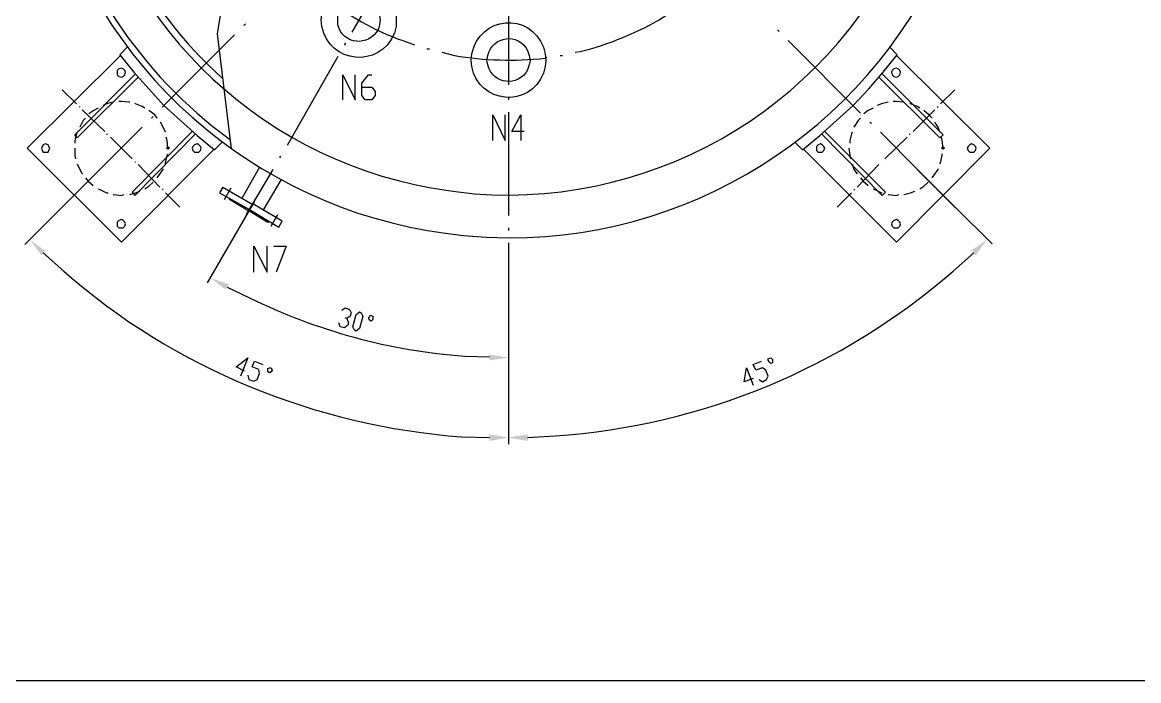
# Model space of a CAD drawing. Header units: millimetres. Extents: x -2210 to 6171, y -6737 to 5572.
# Drawn here: x -856 to 1753, y -6733 to -5194 of the extents above; entities that cross this region are included whole.
import ezdxf

# ---------------------------------------------------------------- set-up
doc = ezdxf.new("R2010")
doc.units = ezdxf.units.MM
doc.layers.add('1', color=7, linetype='Continuous')

msp = doc.modelspace()

# ---------------------------------------------------------------- hatches: boundary and pattern name
h = msp.add_hatch(color=0)
h.dxf.hatch_style = 2
h.paths.add_polyline_path([(-515.6, -5492.1), (-519.5, -5490.1), (-519.5, -5486.2), (-515.6, -5484.3), (-511.7, -5486.2), (-511.7, -5490.1)])
h = msp.add_hatch(color=0)
h.dxf.hatch_style = 2
h.paths.add_polyline_path([(1295.7, -5492.1), (1291.8, -5490.1), (1291.8, -5486.2), (1295.7, -5484.3), (1299.6, -5486.2), (1299.6, -5490.1)])
h = msp.add_hatch(color=0)
h.dxf.hatch_style = 2
h.paths.add_polyline_path([(-811.3, -5739.2), (-801.6, -5729.4), (-838.5, -5702.2)])
h = msp.add_hatch(color=0)
h.dxf.hatch_style = 2
h.paths.add_polyline_path([(1361.9, -5727.5), (1371.6, -5739.2), (1398.8, -5702.2)])
h = msp.add_hatch(color=0)
h.dxf.hatch_style = 2
h.paths.add_polyline_path([(-381.3, -5818.9), (-373.6, -5807.2), (-416.4, -5791.7)])
h = msp.add_hatch(color=0)
h.dxf.hatch_style = 2
h.paths.add_polyline_path([(235.4, -5970.7), (235.4, -5984.3), (280.1, -5978.5)])
h = msp.add_hatch(color=0)
h.dxf.hatch_style = 2
h.paths.add_polyline_path([(235.4, -6157.4), (235.4, -6173), (280.1, -6165.2)])
h = msp.add_hatch(color=0)
h.dxf.hatch_style = 2
h.paths.add_polyline_path([(324.9, -6173), (324.9, -6157.4), (280.1, -6165.2)])

# ---------------------------------------------------------------- linework, layer by layer
at = {"layer": '1', "color": 0, "lineweight": 25}
for points in [[(35, -5009.6), (-85.6, -5217.8)], [(-373.6, -5054.3), (-400.8, -5221.6)], [(280.1, -5101), (280.1, -5340.3)], [(-334.6, -5198.3), (-338.5, -5202.2)], [(908.6, -5211.9), (912.4, -5215.8)], [(-359.9, -5223.6), (-529.2, -5392.8)], [(-400.8, -5221.6), (-367.7, -5490.1)], [(-101.2, -5243), (-103.1, -5248.9)], [(933.8, -5237.2), (1103.1, -5406.5)], [(-610.9, -5252.8), (-628.4, -5270.3)], [(89.5, -5256.7), (95.3, -5256.7)], [(1171.2, -5252.8), (1188.7, -5270.3)], [(-624.5, -5708), (-844.4, -5488.2), (-626.5, -5272.2)], [(-628.4, -5270.3), (-595.3, -5311.1), (-560.3, -5350), (-525.3, -5389), (-486.4, -5424), (-447.5, -5459), (-406.6, -5492.1)], [(-118.7, -5274.2), (-237.4, -5482.3)], [(400.8, -5272.2), (406.6, -5272.2)], [(966.9, -5492.1), (1007.8, -5459), (1046.7, -5424), (1085.6, -5389), (1122.6, -5350), (1155.6, -5311.1), (1188.7, -5270.3)], [(1186.8, -5708), (1404.7, -5488.2), (1186.8, -5272.2)], [(-727.6, -5464.8), (-733.5, -5457.1), (-591.4, -5315)], [(-614.8, -5311.1), (-616.7, -5307.2), (-620.6, -5303.4), (-624.5, -5301.4), (-630.4, -5303.4), (-634.3, -5307.2), (-634.3, -5311.1), (-634.3, -5317), (-630.4, -5320.9), (-624.5, -5322.8), (-620.6, -5320.9), (-616.7, -5317), (-614.8, -5311.1)], [(-107, -5375.3), (-107, -5317), (-77.8, -5375.3), (-77.8, -5317)], [(-62.3, -5346.2), (-38.9, -5346.2), (-31.1, -5355.9), (-31.1, -5365.6), (-38.9, -5375.3), (-54.5, -5375.3), (-62.3, -5365.6), (-62.3, -5336.4), (-46.7, -5317), (-38.9, -5317)], [(1287.9, -5464.8), (1295.7, -5457.1), (1153.7, -5315)], [(1196.5, -5311.1), (1194.5, -5307.2), (1190.7, -5303.4), (1186.8, -5301.4), (1180.9, -5303.4), (1177, -5307.2), (1175.1, -5311.1), (1177, -5317), (1180.9, -5320.9), (1186.8, -5322.8), (1190.7, -5320.9), (1194.5, -5317), (1196.5, -5311.1)], [(-727.6, -5464.8), (-585.6, -5322.8)], [(1287.9, -5464.8), (1145.9, -5322.8)], [(-729.6, -5385.1), (-762.7, -5352)], [(280.1, -5369.5), (280.1, -5375.3)], [(1289.9, -5385.1), (1322.9, -5352)], [(-721.8, -5392.8), (-721.8, -5390.9)], [(-663.4, -5449.3), (-716, -5398.7)], [(-679, -5394.8), (-688.7, -5400.6), (-700.4, -5408.4)], [(-644, -5381.2), (-659.5, -5385.1), (-667.3, -5389)], [(-605.1, -5381.2), (-607, -5381.2), (-624.5, -5379.2), (-630.4, -5379.2)], [(-570, -5394.8), (-575.9, -5390.9), (-591.4, -5385.1), (-593.4, -5383.1)], [(1132.3, -5394.8), (1120.6, -5400.6), (1110.9, -5408.4)], [(1167.3, -5381.2), (1151.7, -5385.1), (1142, -5389)], [(1204.3, -5381.2), (1202.3, -5381.2), (1186.8, -5379.2), (1179, -5379.2)], [(1241.2, -5394.8), (1235.4, -5390.9), (1219.8, -5385.1), (1217.9, -5383.1)], [(1225.7, -5449.3), (1276.3, -5398.7)], [(1282.1, -5392.8), (1284, -5390.9)], [(-708.2, -5418.1), (-714, -5424), (-721.8, -5439.5), (-721.8, -5439.5)], [(-540.9, -5418.1), (-546.7, -5410.4), (-560.3, -5400.6)], [(-550.6, -5414.2), (-554.5, -5418.1)], [(243.2, -5470.7), (243.2, -5410.4), (272.4, -5470.7), (272.4, -5410.4)], [(280.1, -5404.5), (280.1, -5645.8)], [(317.1, -5449.3), (287.9, -5449.3), (309.3, -5410.4), (309.3, -5470.7)], [(1103.1, -5418.1), (1097.3, -5424), (1087.5, -5439.5), (1087.5, -5439.5)], [(1270.4, -5418.1), (1262.6, -5410.4), (1251, -5400.6)], [(-575.9, -5439.5), (-737.4, -5601)], [(-727.6, -5451.2), (-729.6, -5455.1), (-733.5, -5470.7), (-733.5, -5476.5)], [(-599.2, -5591.3), (-459.2, -5449.3)], [(-521.4, -5451.2), (-527.2, -5439.5), (-533.1, -5427.9)], [(1161.5, -5591.3), (1019.4, -5449.3)], [(1083.6, -5451.2), (1081.7, -5455.1), (1077.8, -5470.7), (1077.8, -5476.5)], [(1124.5, -5427.9), (1128.4, -5429.8)], [(1149.8, -5451.2), (1324.9, -5628.3)], [(1287.9, -5451.2), (1284, -5439.5), (1276.3, -5427.9)], [(-791.8, -5488.2), (-793.8, -5484.3), (-795.7, -5480.4), (-801.6, -5478.5), (-807.4, -5480.4), (-809.3, -5484.3), (-811.3, -5488.2), (-809.3, -5494), (-807.4, -5497.9), (-801.6, -5497.9), (-795.7, -5497.9), (-793.8, -5494), (-791.8, -5488.2)], [(-657.6, -5457.1), (-657.6, -5455.1)], [(-599.2, -5513.5), (-649.8, -5462.9)], [(-599.2, -5591.3), (-593.4, -5599.1), (-451.4, -5455.1)], [(-515.6, -5488.2), (-517.5, -5470.7), (-519.5, -5462.9)], [(-437.8, -5488.2), (-439.7, -5484.3), (-443.6, -5480.4), (-447.5, -5478.5), (-453.3, -5480.4), (-457.2, -5484.3), (-459.2, -5488.2), (-457.2, -5494), (-453.3, -5497.9), (-447.5, -5497.9), (-443.6, -5497.9), (-439.7, -5494), (-437.8, -5488.2)], [(-389.1, -5474.6), (-406.6, -5492.1)], [(949.4, -5474.6), (966.9, -5492.1)], [(1019.4, -5488.2), (1017.5, -5484.3), (1013.6, -5480.4), (1009.7, -5478.5), (1003.9, -5480.4), (1000, -5484.3), (1000, -5488.2), (1000, -5494), (1003.9, -5497.9), (1009.7, -5497.9), (1013.6, -5497.9), (1017.5, -5494), (1019.4, -5488.2)], [(1161.5, -5591.3), (1153.7, -5599.1), (1011.7, -5455.1)], [(1159.5, -5513.5), (1212.1, -5462.9)], [(1217.9, -5457.1), (1217.9, -5455.1)], [(1295.7, -5488.2), (1293.8, -5470.7), (1291.8, -5462.9)], [(1373.5, -5488.2), (1371.6, -5484.3), (1367.7, -5480.4), (1361.9, -5478.5), (1358, -5480.4), (1354.1, -5484.3), (1352.1, -5488.2), (1354.1, -5494), (1358, -5497.9), (1361.9, -5497.9), (1367.7, -5497.9), (1371.6, -5494), (1373.5, -5488.2)], [(-733.5, -5488.2), (-733.5, -5505.7), (-731.5, -5513.5)], [(-406.6, -5490.1), (-624.5, -5708)], [(-521.4, -5525.1), (-521.4, -5523.2), (-517.5, -5505.7), (-515.6, -5501.8)], [(968.9, -5490.1), (1186.8, -5708)], [(1075.9, -5488.2), (1077.8, -5505.7), (1079.8, -5513.5)], [(1287.9, -5525.1), (1289.9, -5523.2), (1293.8, -5505.7), (1293.8, -5501.8)], [(-727.6, -5525.1), (-721.8, -5538.8), (-716, -5548.5)], [(-591.4, -5521.3), (-593.4, -5521.3)], [(-535, -5579.6), (-585.6, -5527.1)], [(-252.9, -5507.6), (-254.9, -5511.5)], [(1083.6, -5525.1), (1087.5, -5538.8), (1095.3, -5548.5)], [(1095.3, -5579.6), (1145.9, -5527.1)], [(1153.7, -5521.3), (1153.7, -5521.3)], [(-540.9, -5558.2), (-537, -5552.4), (-527.2, -5538.8), (-527.2, -5536.8)], [(-301.6, -5532.9), (-342.4, -5604.9)], [(-270.4, -5538.8), (-332.7, -5643.8)], [(1235.4, -5538.8), (1410.5, -5711.9)], [(1270.4, -5558.2), (1274.3, -5552.4), (1284, -5538.8), (1284, -5536.8)], [(-708.2, -5558.2), (-702.3, -5566), (-690.7, -5575.7)], [(-570, -5583.5), (-560.3, -5577.7), (-550.6, -5567.9)], [(-387.2, -5579.6), (-395, -5593.2), (-324.9, -5632.1)], [(-387.2, -5579.6), (-317.1, -5620.5)], [(-383.3, -5608.8), (-367.7, -5581.6)], [(-251, -5562.1), (-293.8, -5634.1)], [(1103.1, -5558.2), (1108.9, -5566), (1120.6, -5575.7)], [(1241.2, -5583.5), (1251, -5577.7), (1260.7, -5567.9)], [(-727.6, -5591.3), (-850.2, -5713.9)], [(-679, -5583.5), (-675.1, -5585.5), (-659.5, -5593.2), (-655.7, -5593.2)], [(-644, -5597.1), (-642, -5597.1), (-624.5, -5599.1), (-618.7, -5597.1)], [(-605.1, -5597.1), (-591.4, -5593.2), (-581.7, -5589.3)], [(-527.2, -5585.5), (-529.2, -5585.5)], [(-488.3, -5626.3), (-521.4, -5593.2)], [(-326.9, -5636), (-371.6, -5608.8), (-371.6, -5604.9)], [(1048.6, -5626.3), (1081.7, -5593.2)], [(1087.5, -5585.5), (1089.5, -5585.5)], [(1132.3, -5583.5), (1136.2, -5585.5), (1151.7, -5593.2), (1153.7, -5593.2)], [(1167.3, -5597.1), (1169.3, -5597.1), (1186.8, -5599.1), (1192.6, -5597.1)], [(1204.3, -5597.1), (1219.8, -5593.2), (1229.6, -5589.3)], [(-313.2, -5612.7), (-424.1, -5803.4)], [(-326.9, -5634.1), (-282.1, -5661.3)], [(-324.9, -5632.1), (-256.8, -5673)], [(-249, -5659.4), (-317.1, -5618.5)], [(-614.8, -5665.2), (-616.7, -5661.3), (-620.6, -5657.4), (-624.5, -5655.5), (-630.4, -5657.4), (-634.3, -5661.3), (-634.3, -5665.2), (-634.3, -5671.1), (-630.4, -5674.9), (-624.5, -5674.9), (-620.6, -5674.9), (-616.7, -5671.1), (-614.8, -5665.2)], [(-282.1, -5661.3), (-278.2, -5659.4)], [(-274.3, -5671.1), (-258.8, -5643.8)], [(-256.8, -5673), (-249, -5659.4)], [(1196.5, -5665.2), (1194.5, -5661.3), (1190.7, -5657.4), (1186.8, -5655.5), (1180.9, -5657.4), (1177, -5661.3), (1175.1, -5665.2), (1177, -5671.1), (1180.9, -5674.9), (1186.8, -5674.9), (1190.7, -5674.9), (1194.5, -5671.1), (1196.5, -5665.2)], [(280.1, -5674.9), (280.1, -5680.8)], [(280.1, -5710), (280.1, -5842.3)], [(-315.2, -5778.1), (-315.2, -5717.8), (-284.1, -5778.1), (-284.1, -5717.8)], [(-268.5, -5717.8), (-239.3, -5717.8), (-262.7, -5778.1)], [(280.1, -5795.6), (280.1, -5992.1)], [(-109, -5867.6), (-101.2, -5861.7), (-91.4, -5865.6), (-87.6, -5873.4), (-89.5, -5881.2), (-97.3, -5887), (-101.2, -5885.1)], [(280.1, -5857.8), (280.1, -6180.8)], [(280.1, -5865.6), (280.1, -6180.8)], [(-97.3, -5887), (-93.4, -5896.7), (-95.3, -5902.6), (-103.1, -5908.4), (-112.9, -5906.5), (-116.7, -5896.7)], [(-79.8, -5914.2), (-83.7, -5906.5), (-75.9, -5877.3), (-68.1, -5871.4), (-64.2, -5873.4), (-60.3, -5881.2), (-68.1, -5910.4), (-75.9, -5916.2), (-79.8, -5914.2)], [(-37, -5881.2), (-37, -5885.1), (-37, -5889), (-40.9, -5892.8), (-44.8, -5890.9), (-46.7, -5885.1), (-44.8, -5883.1), (-42.8, -5879.2), (-37, -5881.2)], [(-336.6, -6009.6), (-356, -5999.9), (-328.8, -5978.5), (-346.3, -6021.3)], [(-328.8, -6019.3), (-326.9, -6029), (-315.2, -6032.9), (-307.4, -6029), (-301.6, -6015.4), (-303.5, -6005.7), (-319.1, -5999.9), (-313.2, -5986.2), (-293.8, -5994)], [(865.7, -6029), (873.5, -6034.9), (883.3, -6029), (887.1, -6021.3), (881.3, -6007.6), (873.5, -6001.8), (858, -6007.6), (852.1, -5994), (871.6, -5986.2)], [(893, -5978.5), (896.9, -5982.3), (896.9, -5984.3), (896.9, -5990.1), (893, -5992.1), (889.1, -5988.2), (887.1, -5984.3), (887.1, -5980.4), (893, -5978.5)], [(-274.3, -6001.8), (-272.4, -6007.6), (-274.3, -6011.5), (-278.2, -6013.5), (-282.1, -6011.5), (-282.1, -6007.6), (-282.1, -6003.7), (-278.2, -6001.8), (-274.3, -6001.8)], [(852.1, -6027.1), (830.7, -6034.9), (836.6, -6001.8), (852.1, -6042.7)], [(6171.2, -6733.3), (-2210.1, -6733.3)]]:
    msp.add_lwpolyline(points, dxfattribs=at)
for points, knots in [([(-823, -4743), (-823, -4743), (-813.2, -4795.6), (-813.2, -4795.6), (-813.2, -4795.6), (-801.6, -4848.1), (-801.6, -4848.1), (-801.6, -4848.1), (-787.9, -4898.7), (-787.9, -4898.7), (-657.6, -5336.4), (-280.2, -5647.7), (175.1, -5692.5), (175.1, -5692.5), (227.6, -5696.4), (227.6, -5696.4), (227.6, -5696.4), (282.1, -5698.3), (282.1, -5698.3), (735.4, -5698.3), (1145.9, -5420.1), (1315.2, -4997.9), (1315.2, -4997.9), (1334.6, -4947.3), (1334.6, -4947.3), (1334.6, -4947.3), (1350.2, -4896.7), (1350.2, -4896.7), (1350.2, -4896.7), (1363.8, -4846.2), (1363.8, -4846.2), (1363.8, -4846.2), (1375.5, -4793.6), (1375.5, -4793.6), (1461.1, -4348.1), (1266.5, -3890.9), (883.3, -3645.8), (883.3, -3645.8), (838.5, -3618.5), (838.5, -3618.5), (838.5, -3618.5), (791.8, -3593.2), (791.8, -3593.2), (369.6, -3375.3), (-144, -3447.3), (-488.3, -3776.1), (-488.3, -3776.1), (-525.3, -3813.1), (-525.3, -3813.1), (-525.3, -3813.1), (-560.3, -3852), (-560.3, -3852), (-560.3, -3852), (-595.3, -3892.8), (-595.3, -3892.8)], [0, 0, 0, 0, 1, 1, 1, 2, 2, 2, 3, 3, 3, 4, 4, 4, 5, 5, 5, 6, 6, 6, 7, 7, 7, 8, 8, 8, 9, 9, 9, 10, 10, 10, 11, 11, 11, 12, 12, 12, 13, 13, 13, 14, 14, 14, 15, 15, 15, 16, 16, 16, 17, 17, 17, 18, 18, 18, 18]), ([(-733.5, -4612.7), (-733.5, -4612.7), (-731.5, -4663.3), (-731.5, -4663.3), (-731.5, -4663.3), (-725.7, -4713.9), (-725.7, -4713.9), (-725.7, -4713.9), (-717.9, -4764.4), (-717.9, -4764.4), (-642, -5180.8), (-319.1, -5505.7), (99.2, -5581.6), (99.2, -5581.6), (149.8, -5589.3), (149.8, -5589.3), (149.8, -5589.3), (200.4, -5595.2), (200.4, -5595.2), (640.1, -5628.3), (1050.6, -5375.3), (1219.8, -4966.8), (1219.8, -4966.8), (1237.3, -4920.1), (1237.3, -4920.1), (1237.3, -4920.1), (1252.9, -4871.4), (1252.9, -4871.4), (1252.9, -4871.4), (1266.5, -4820.9), (1266.5, -4820.9), (1266.5, -4820.9), (1278.2, -4770.3), (1278.2, -4770.3), (1358, -4336.4), (1149.8, -3900.6), (762.6, -3690.5), (762.6, -3690.5), (715.9, -3667.2), (715.9, -3667.2), (715.9, -3667.2), (669.3, -3645.8), (669.3, -3645.8), (262.6, -3476.5), (-210.1, -3591.3), (-494.2, -3927.9), (-494.2, -3927.9), (-525.3, -3966.8), (-525.3, -3966.8), (-525.3, -3966.8), (-556.4, -4009.6), (-556.4, -4009.6), (-556.4, -4009.6), (-583.7, -4052.4), (-583.7, -4052.4)], [0, 0, 0, 0, 1, 1, 1, 2, 2, 2, 3, 3, 3, 4, 4, 4, 5, 5, 5, 6, 6, 6, 7, 7, 7, 8, 8, 8, 9, 9, 9, 10, 10, 10, 11, 11, 11, 12, 12, 12, 13, 13, 13, 14, 14, 14, 15, 15, 15, 16, 16, 16, 17, 17, 17, 18, 18, 18, 18]), ([(-717.9, -4612.7), (-717.9, -4612.7), (-716, -4663.3), (-716, -4663.3), (-698.5, -4896.7), (-593.4, -5124.4), (-424.1, -5291.7), (-424.1, -5291.7), (-387.2, -5326.7), (-387.2, -5326.7)], [0, 0, 0, 0, 1, 1, 1, 2, 2, 2, 3, 3, 3, 3]), ([(-807.4, -4743), (-807.4, -4743), (-799.6, -4793.6), (-799.6, -4793.6), (-749, -5046.5), (-612.9, -5276.1), (-410.5, -5437.6), (-410.5, -5437.6), (-369.7, -5468.7), (-369.7, -5468.7)], [0, 0, 0, 0, 1, 1, 1, 2, 2, 2, 3, 3, 3, 3]), ([(17.5, -5188.6), (17.5, -5188.6), (17.5, -5174.9), (17.5, -5174.9), (17.5, -5174.9), (13.6, -5159.4), (13.6, -5159.4), (-19.5, -5075.7), (-138.1, -5085.5), (-155.7, -5174.9), (-155.7, -5174.9), (-157.6, -5188.6), (-157.6, -5188.6), (-157.6, -5188.6), (-155.7, -5204.1), (-155.7, -5204.1), (-138.1, -5291.7), (-21.4, -5303.4), (13.6, -5219.7), (13.6, -5219.7), (17.5, -5204.1), (17.5, -5204.1), (17.5, -5204.1), (17.5, -5188.6), (17.5, -5188.6)], [0, 0, 0, 0, 1, 1, 1, 2, 2, 2, 3, 3, 3, 4, 4, 4, 5, 5, 5, 6, 6, 6, 7, 7, 7, 8, 8, 8, 8]), ([(-155.7, -5130.2), (-155.7, -5130.2), (-151.8, -5134.1), (-151.8, -5134.1), (-97.3, -5176.9), (-33.1, -5213.9), (33.1, -5237.2), (33.1, -5237.2), (60.3, -5246.9), (60.3, -5246.9)], [0, 0, 0, 0, 1, 1, 1, 2, 2, 2, 3, 3, 3, 3]), ([(-19.5, -5188.6), (-19.5, -5188.6), (-21.4, -5178.8), (-21.4, -5178.8), (-21.4, -5178.8), (-23.4, -5167.2), (-23.4, -5167.2), (-46.7, -5124.4), (-107, -5132.1), (-118.7, -5178.8), (-118.7, -5178.8), (-118.7, -5188.6), (-118.7, -5188.6), (-118.7, -5188.6), (-118.7, -5200.2), (-118.7, -5200.2), (-107, -5246.9), (-46.7, -5252.8), (-23.4, -5210), (-23.4, -5210), (-21.4, -5200.2), (-21.4, -5200.2), (-21.4, -5200.2), (-19.5, -5188.6), (-19.5, -5188.6)], [0, 0, 0, 0, 1, 1, 1, 2, 2, 2, 3, 3, 3, 4, 4, 4, 5, 5, 5, 6, 6, 6, 7, 7, 7, 8, 8, 8, 8]), ([(367.7, -5283.9), (367.7, -5283.9), (365.7, -5268.3), (365.7, -5268.3), (365.7, -5268.3), (361.9, -5252.8), (361.9, -5252.8), (330.7, -5169.1), (212.1, -5178.8), (194.5, -5268.3), (194.5, -5268.3), (192.6, -5283.9), (192.6, -5283.9), (192.6, -5283.9), (194.5, -5297.5), (194.5, -5297.5), (210.1, -5385.1), (330.7, -5396.7), (361.9, -5313.1), (361.9, -5313.1), (365.7, -5297.5), (365.7, -5297.5), (365.7, -5297.5), (367.7, -5283.9), (367.7, -5283.9)], [0, 0, 0, 0, 1, 1, 1, 2, 2, 2, 3, 3, 3, 4, 4, 4, 5, 5, 5, 6, 6, 6, 7, 7, 7, 8, 8, 8, 8]), ([(435.8, -5264.4), (435.8, -5264.4), (447.5, -5262.5), (447.5, -5262.5), (513.6, -5246.9), (583.6, -5217.8), (642, -5182.7), (642, -5182.7), (661.5, -5169.1), (661.5, -5169.1)], [0, 0, 0, 0, 1, 1, 1, 2, 2, 2, 3, 3, 3, 3]), ([(330.7, -5283.9), (330.7, -5283.9), (328.8, -5272.2), (328.8, -5272.2), (328.8, -5272.2), (324.9, -5260.6), (324.9, -5260.6), (303.5, -5217.8), (243.2, -5225.5), (231.5, -5272.2), (231.5, -5272.2), (229.6, -5283.9), (229.6, -5283.9), (229.6, -5283.9), (231.5, -5293.6), (231.5, -5293.6), (243.2, -5340.3), (303.5, -5346.2), (324.9, -5305.3), (324.9, -5305.3), (328.8, -5293.6), (328.8, -5293.6), (328.8, -5293.6), (330.7, -5283.9), (330.7, -5283.9)], [0, 0, 0, 0, 1, 1, 1, 2, 2, 2, 3, 3, 3, 4, 4, 4, 5, 5, 5, 6, 6, 6, 7, 7, 7, 8, 8, 8, 8]), ([(124.5, -5264.4), (124.5, -5264.4), (153.7, -5272.2), (153.7, -5272.2), (223.7, -5283.9), (293.8, -5285.8), (365.7, -5278.1), (365.7, -5278.1), (369.6, -5276.1), (369.6, -5276.1)], [0, 0, 0, 0, 1, 1, 1, 2, 2, 2, 3, 3, 3, 3]), ([(-807.4, -5733.3), (-807.4, -5733.3), (-758.8, -5776.1), (-758.8, -5776.1), (-502, -6003.7), (-169.3, -6138), (171.2, -6163.3), (171.2, -6163.3), (235.4, -6165.2), (235.4, -6165.2)], [0, 0, 0, 0, 1, 1, 1, 2, 2, 2, 3, 3, 3, 3]), ([(324.9, -6165.2), (324.9, -6165.2), (389.1, -6161.3), (389.1, -6161.3), (735.4, -6136), (1056.4, -6003.7), (1319.1, -5776.1), (1319.1, -5776.1), (1367.7, -5733.3), (1367.7, -5733.3)], [0, 0, 0, 0, 1, 1, 1, 2, 2, 2, 3, 3, 3, 3]), ([(-377.4, -5813.1), (-377.4, -5813.1), (-324.9, -5838.4), (-324.9, -5838.4), (-171.2, -5914.2), (5.8, -5962.9), (177, -5974.6), (177, -5974.6), (235.4, -5976.5), (235.4, -5976.5)], [0, 0, 0, 0, 1, 1, 1, 2, 2, 2, 3, 3, 3, 3])]:
    msp.add_open_spline(points, degree=3, knots=knots, dxfattribs=at)

doc.saveas('drawing.dxf')
